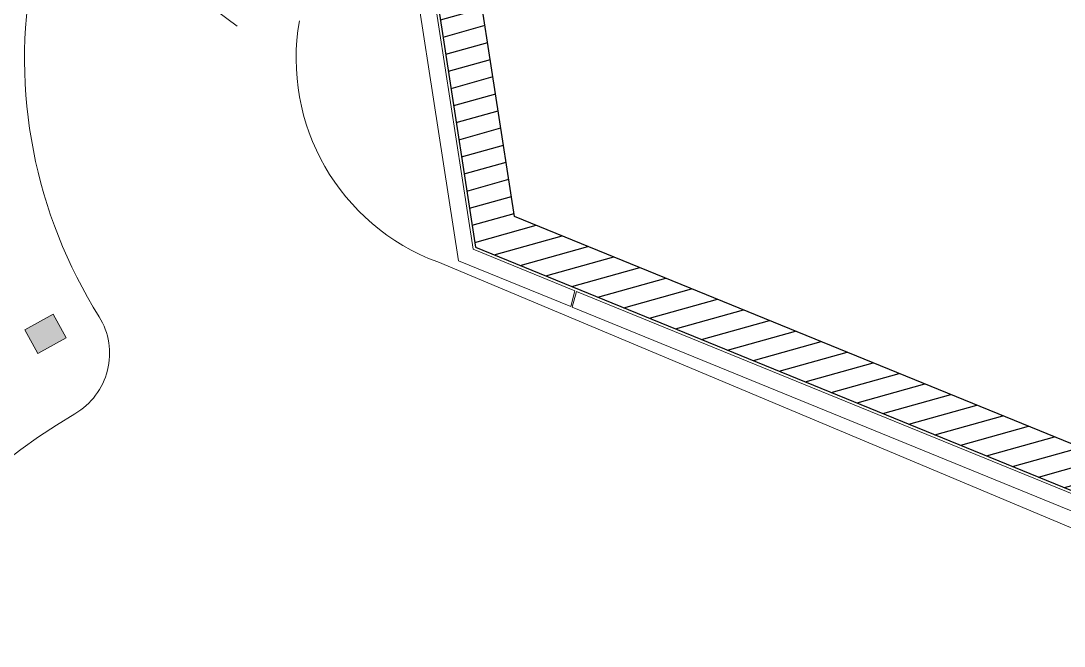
# Model space of a CAD drawing. Header units: centimetres. Extents: x 139057 to 200038, y 34824 to 80516.
# Drawn here: x 170854 to 172781, y 69827 to 70982 of the extents above; entities that cross this region are included whole.
import ezdxf

# ---------------------------------------------------------------- set-up
doc = ezdxf.new("R2010")
doc.units = ezdxf.units.CM
doc.header["$LTSCALE"] = 100
doc.layers.add('410_STRUTTURE_001-AM_0', color=7, linetype='Continuous', lineweight=0)
doc.layers.add('440_SIMBOLI_001-AM_0', color=31, linetype='Continuous', lineweight=0)
doc.layers.add('CR_RILIEVO PARATIA', color=5, linetype='Continuous')

msp = doc.modelspace()

# ---------------------------------------------------------------- hatches: boundary and pattern name
at = {"layer": '410_STRUTTURE_001-AM_0'}
h = msp.add_hatch(color=256, dxfattribs=at)
h.paths.add_polyline_path([(173535.703824001, 67385.56660064471, 1), (173605.703824001, 67385.56660064471, 1)])
h.paths.add_polyline_path([(173797.7268144159, 67599.53901330543), (173817.0348292576, 67594.32359741045), (173824.8579530964, 67623.28561967028), (173805.5499382565, 67628.50103556526)])
h.paths.add_polyline_path([(173595.5743987827, 67650.52054847193), (173644.0581951054, 67638.3008310364), (173656.2779125409, 67686.78462735725), (173607.7941162182, 67699.00434479279)])
h.paths.add_polyline_path([(173282.7658103114, 67729.35993094904), (173294.985527747, 67777.8437272699), (173246.5017314242, 67790.06344471288), (173234.2820139887, 67741.57964838458)])
h.paths.add_polyline_path([(172712.8516886855, 67924.56307605816), (172664.3678923628, 67936.7827934937), (172652.1481749291, 67888.29899717284), (172700.6319712499, 67876.0792797373)])
h.paths.add_polyline_path([(173400.0183086718, 68035.0438000576), (173351.5345123491, 68047.26351749313), (173339.3147949135, 67998.77972117228), (173387.7985912344, 67986.56000373674)])
h.paths.add_polyline_path([(173723.5034994414, 67953.51351706845), (173675.0197031206, 67965.73323450399), (173662.799985685, 67917.24943818313), (173711.2837820059, 67905.0297207476)])
h.paths.add_polyline_path([(173933.7390646419, 68026.42435526264), (173938.8226471735, 68045.76749846501), (173739.5380477445, 68098.14159803254), (173734.4544652166, 68078.79845483763)])
h.paths.add_polyline_path([(174017.3327590699, 68430.7400692941, 1), (173967.3327590699, 68430.7400692941, 1)])
h.paths.add_polyline_path([(173541.6363384729, 68499.24349598003, 1), (173591.6363384729, 68499.24349598003, 1)])
h.paths.add_polyline_path([(173138.5035997486, 68553.59186703873, 1), (173088.5035997486, 68553.59186703873, 1)])
h.paths.add_polyline_path([(174231.9754669914, 69078.78654690248, 1), (174281.9754669914, 69078.78654690248, 1)])
h.paths.add_polyline_path([(173843.1051564912, 69237.58949631614, 1), (173893.1051564912, 69237.58949631614, 1)])
h.paths.add_polyline_path([(173485.7657323895, 69403.93775548202, 1), (173435.7657323895, 69403.93775548202, 1)])
h.paths.add_polyline_path([(172945.0978969695, 69604.30867634875, 1), (172995.0978969695, 69604.30867634875, 1)])
h.paths.add_polyline_path([(171589.8055668703, 69249.54966355277, 1), (171509.8055670565, 69249.54966355277, 1)])
h.paths.add_polyline_path([(170885.6377255848, 70367.90717836631), (170938.2289924721, 70396.78898311568), (170914.1608218426, 70440.61503886593), (170861.5695549833, 70411.73323404205)])
h.paths.add_polyline_path([(169410.5626685588, 70144.64447359902), (169397.6647108184, 70096.33668244792), (169542.5880842792, 70057.64280922127), (169555.4860420177, 70105.95060037983)])
h.paths.add_polyline_path([(170492.8973653751, 70631.93835152102), (170505.7953645611, 70680.24617158038), (170447.8240415627, 70695.72428829384), (170434.9260423767, 70647.41646822703)])
at = {"layer": 'CR_RILIEVO PARATIA'}
h = msp.add_hatch(dxfattribs=at)
h.set_pattern_fill('ANSI31', color=256, scale=10, angle=150.66, style=0)
h.set_pattern_definition([(195.66, (4104738.345010559, -384253.9906412198), (8.570223349120754, -30.57145354323516), [])])
h.paths.add_polyline_path([(174413.004472992, 69454.12361210746), (174443.2402533578, 69528.18978227091), (171766.4597515134, 70620.92276907129), (171661.1806600118, 71301.40414191199), (172674.5208674545, 75079.31519102467), (173430.4586989345, 79311.00612774653), (177868.9382326888, 77361.24215821338), (178171.0033412433, 77229.9755158962), (178202.8879442128, 77303.34698258502), (177900.9683086375, 77434.55040735168), (173369.5787800202, 79425.1284794302), (172596.3675311102, 75096.74207261366), (171579.5425287565, 71305.84044935716), (171694.3204094624, 70563.96274673355)])

# ---------------------------------------------------------------- linework, layer by layer
at = {"layer": '410_STRUTTURE_001-AM_0', "elevation": -3.490789228516181e-08}
msp.add_lwpolyline([(172702.5035864288, 75889.90167807949), (172562.1843522215, 75104.39954209489), (171543.8258461753, 71307.7813338281), (171662.759222115, 70539.04419417841), (171869.9581868505, 70454.45870150787), (171877.7455704758, 70483.68314180685), (171689.8117006203, 70560.40274533791), (171574.4401455304, 71306.11771857155), (172591.4829475904, 75097.83125271065), (172731.589027681, 75882.1359992267)], dxfattribs=at)
at = {"layer": '410_STRUTTURE_001-AM_0'}
for points, elevation in [([(174461.5620705603, 69396.4970982985), (174472.640406598, 69424.37806184006), (171880.5593763279, 70482.5344714315), (171872.7442073697, 70453.32137375486)], -3.490789228516181e-08), ([(170885.6377255848, 70367.90717836631), (170861.5695549833, 70411.73323404205), (170914.1608218426, 70440.61503886593), (170938.2289924721, 70396.78898311568)], -3.443214235061908e-08)]:
    msp.add_lwpolyline(points, close=True, dxfattribs=dict(at, elevation=elevation))
at = {"layer": '440_SIMBOLI_001-AM_0'}
msp.add_line((171624.4273427917, 70536.88471805466, -3.490789228516181e-08), (174401.9192142399, 69370.57658033234, -3.490789228516181e-08), dxfattribs=at)
at = {"layer": '440_SIMBOLI_001-AM_0', "elevation": -3.490789228516181e-08}
msp.add_lwpolyline([(170980.3631061936, 71045.19810729635), (171131.8510760913, 71063.40250849885), (171254.1040206371, 70972.11054393066)], dxfattribs=at)
at = {"layer": '440_SIMBOLI_001-AM_0'}
for centre, radius, start, end in [((171754.0913066777, 70912.48349538607, -3.485959952975384e-08), 892.9611222070433, 169.6292056120783, 212.267104319452), ((171763.1740303753, 70912.44463343335, -3.490789228516181e-08), 400.3696959369058, 169.9663044089395, 249.7237761860922), ((170888.8084221302, 70368.153094338, -3.46163555664285e-08), 129.3057144820172, 300.2986649790599, 31.52385958678132), ((171549.8055669578, 69249.54966351551, -3.46163555664285e-08), 1170.000000006457, 120.610412354488, 181.9938293772693)]:
    msp.add_arc(centre, radius, start, end, dxfattribs=at)
at = {"layer": 'CR_RILIEVO PARATIA', "elevation": -3.490789228516181e-08}
msp.add_lwpolyline([(174413.004472992, 69454.12361210746), (174443.2402533578, 69528.18978227091), (171766.4597515134, 70620.92276907129), (171661.1806600118, 71301.40414191199), (172674.5208674545, 75079.31519102467), (173430.4586989345, 79311.00612774653), (177868.9382326888, 77361.24215821338), (178171.0033412433, 77229.9755158962), (178202.8879442128, 77303.34698258502), (177900.9683086375, 77434.55040735168), (173369.5787800202, 79425.1284794302), (172596.3675311102, 75096.74207261366), (171579.5425287565, 71305.84044935716), (171694.3204094624, 70563.96274673355)], close=True, dxfattribs=at)

doc.saveas('drawing.dxf')
